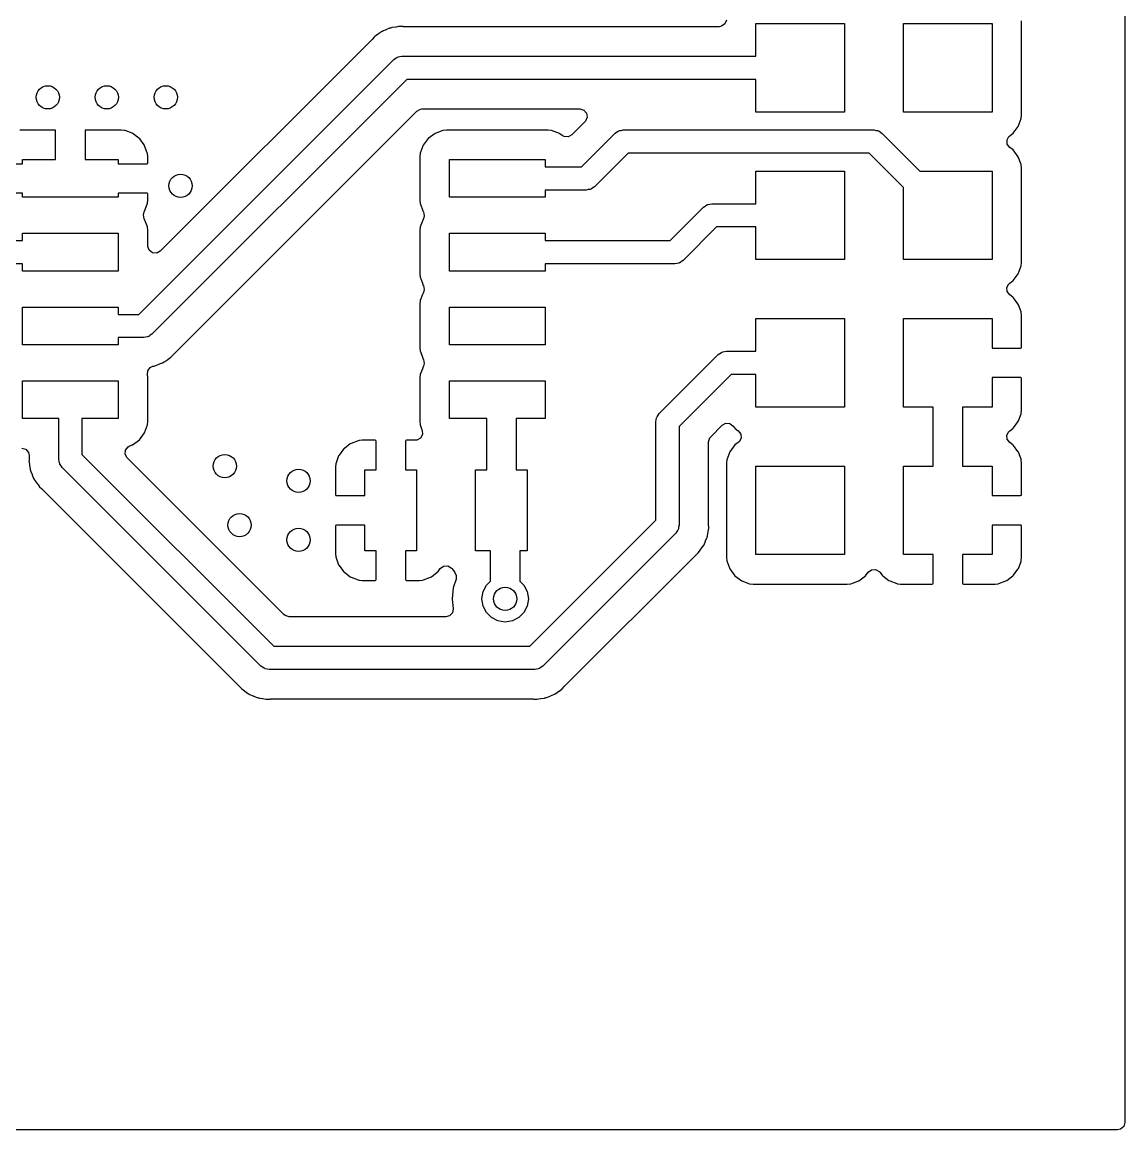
# Model space of a CAD drawing. Extents: x 4.83 to 5.97, y -3.97 to -2.83.
# Drawn here: x 5.223 to 5.97, y -3.97 to -3.219 of the extents above; entities that cross this region are included whole.
import ezdxf

# ---------------------------------------------------------------- set-up
doc = ezdxf.new("R2010")
doc.units = 0
doc.header["$MEASUREMENT"] = 0
doc.layers.add('BLACK', color=7, linetype='CONTINUOUS')

msp = doc.modelspace()

# ---------------------------------------------------------------- linework, layer by layer
at = {"layer": 'BLACK', "linetype": 'CONTINUOUS'}
for p, q in [((5.96998, -2.83498), (5.96998, -3.96502)), ((5.69895, -3.22026), (5.69666, -3.22185)), ((5.70003, -3.21768), (5.69895, -3.22026)), ((5.72, -3.24213), (5.72, -3.22)), ((5.72, -3.22), (5.78, -3.22)), ((5.78, -3.22), (5.78, -3.28)), ((5.82, -3.28), (5.82, -3.22)), ((5.82, -3.22), (5.88, -3.22)), ((5.88, -3.22), (5.88, -3.28)), ((5.90002, -3.2819), (5.90002, -3.2181)), ((5.46142, -3.22892), (5.46122, -3.22915)), ((5.46166, -3.22875), (5.46142, -3.22892)), ((5.46349, -3.2275), (5.46166, -3.22875)), ((5.46166, -3.22875), (5.46166, -3.22875)), ((5.4637, -3.22735), (5.46349, -3.2275)), ((5.46423, -3.22694), (5.4637, -3.22735)), ((5.46546, -3.226), (5.46423, -3.22694)), ((5.4657, -3.22581), (5.46546, -3.226)), ((5.46546, -3.226), (5.46546, -3.226)), ((5.46597, -3.22569), (5.4657, -3.22581)), ((5.46606, -3.22564), (5.46597, -3.22569)), ((5.46664, -3.22532), (5.46606, -3.22564)), ((5.46674, -3.22527), (5.46664, -3.22532)), ((5.46698, -3.2251), (5.46674, -3.22527)), ((5.46726, -3.22499), (5.46698, -3.2251)), ((5.46933, -3.22421), (5.46726, -3.22499)), ((5.46958, -3.22411), (5.46933, -3.22421)), ((5.4716, -3.22322), (5.46958, -3.22411)), ((5.47188, -3.2231), (5.4716, -3.22322)), ((5.4716, -3.22322), (5.4716, -3.22322)), ((5.47217, -3.22305), (5.47188, -3.2231)), ((5.47227, -3.22302), (5.47217, -3.22305)), ((5.47292, -3.22284), (5.47227, -3.22302)), ((5.47302, -3.22282), (5.47292, -3.22284)), ((5.4733, -3.22271), (5.47302, -3.22282)), ((5.47579, -3.22241), (5.4733, -3.22271)), ((5.47605, -3.22237), (5.47579, -3.22241)), ((5.47764, -3.22209), (5.47605, -3.22237)), ((5.47824, -3.22199), (5.47764, -3.22209)), ((5.47853, -3.22194), (5.47824, -3.22199)), ((5.47824, -3.22199), (5.47824, -3.22199)), ((5.47883, -3.22196), (5.47853, -3.22194)), ((5.4808, -3.22209), (5.47883, -3.22196)), ((5.47883, -3.22196), (5.47883, -3.22196)), ((5.48114, -3.22211), (5.4808, -3.22209)), ((5.69509, -3.22211), (5.48114, -3.22211)), ((5.69666, -3.22185), (5.69509, -3.22211)), ((5.45959, -3.23096), (5.31628, -3.37427)), ((5.45979, -3.23075), (5.45959, -3.23096)), ((5.46122, -3.22915), (5.45979, -3.23075)), ((5.46122, -3.22915), (5.46122, -3.22915)), ((5.47444, -3.24442), (5.47556, -3.24372)), ((5.47556, -3.24372), (5.47659, -3.2429)), ((5.47659, -3.2429), (5.47703, -3.2428)), ((5.47703, -3.2428), (5.47741, -3.24256)), ((5.47741, -3.24256), (5.47872, -3.24242)), ((5.47872, -3.24242), (5.48, -3.24213)), ((5.48, -3.24213), (5.72, -3.24213)), ((5.30174, -3.41713), (5.47444, -3.24442)), ((5.48326, -3.25787), (5.31056, -3.43058)), ((5.72, -3.25787), (5.48326, -3.25787)), ((5.72, -3.28), (5.72, -3.25787)), ((5.32541, -3.44404), (5.4901, -3.27935)), ((5.4901, -3.27935), (5.49255, -3.27801)), ((5.49255, -3.27801), (5.49361, -3.27789)), ((5.49361, -3.27789), (5.60068, -3.27789)), ((5.60068, -3.27789), (5.60336, -3.27868)), ((5.60336, -3.27868), (5.60519, -3.28079)), ((5.60519, -3.28079), (5.60559, -3.28356)), ((5.78, -3.28), (5.72, -3.28)), ((5.88, -3.28), (5.82, -3.28)), ((5.60419, -3.28636), (5.59518, -3.29537)), ((5.60443, -3.2861), (5.60419, -3.28636)), ((5.60559, -3.28356), (5.60443, -3.2861)), ((5.89774, -3.28971), (5.89975, -3.28434)), ((5.89975, -3.28434), (5.90002, -3.2819)), ((5.24478, -3.2922), (5.22108, -3.2922)), ((5.24508, -3.29227), (5.24478, -3.2922)), ((5.24514, -3.29232), (5.24508, -3.29227)), ((5.24531, -3.29292), (5.24514, -3.29232)), ((5.24531, -3.3122), (5.24531, -3.29292)), ((5.26538, -3.29244), (5.26531, -3.29274)), ((5.26531, -3.29274), (5.26531, -3.3122)), ((5.26543, -3.29238), (5.26538, -3.29244)), ((5.26603, -3.2922), (5.26543, -3.29238)), ((5.28955, -3.2922), (5.26603, -3.2922)), ((5.28982, -3.29222), (5.28955, -3.2922)), ((5.29182, -3.29244), (5.28982, -3.29222)), ((5.29243, -3.29258), (5.29182, -3.29244)), ((5.29717, -3.29436), (5.29243, -3.29258)), ((5.29778, -3.29469), (5.29717, -3.29436)), ((5.3018, -3.29771), (5.29778, -3.29469)), ((5.50249, -3.29446), (5.4979, -3.2979)), ((5.50786, -3.29245), (5.50249, -3.29446)), ((5.51031, -3.29219), (5.50786, -3.29245)), ((5.57906, -3.29219), (5.51031, -3.29219)), ((5.58151, -3.29245), (5.57906, -3.29219)), ((5.58688, -3.29446), (5.58151, -3.29245)), ((5.58716, -3.29468), (5.58688, -3.29446)), ((5.5887, -3.29583), (5.58716, -3.29468)), ((5.58716, -3.29468), (5.58716, -3.29468)), ((5.58994, -3.29651), (5.5887, -3.29583)), ((5.59273, -3.29671), (5.58994, -3.29651)), ((5.59518, -3.29537), (5.59273, -3.29671)), ((5.60174, -3.31713), (5.62444, -3.29442)), ((5.62444, -3.29442), (5.62556, -3.29372)), ((5.62556, -3.29372), (5.62659, -3.2929)), ((5.62659, -3.2929), (5.62703, -3.2928)), ((5.62703, -3.2928), (5.62741, -3.29256)), ((5.62741, -3.29256), (5.62872, -3.29242)), ((5.62872, -3.29242), (5.63, -3.29213)), ((5.63, -3.29213), (5.80001, -3.29213)), ((5.80001, -3.29213), (5.8013, -3.29242)), ((5.8013, -3.29242), (5.8026, -3.29257)), ((5.8026, -3.29257), (5.80299, -3.29281)), ((5.80299, -3.29281), (5.80343, -3.29291)), ((5.80343, -3.29291), (5.80445, -3.29373)), ((5.80445, -3.29373), (5.80557, -3.29443)), ((5.80557, -3.29443), (5.83114, -3.32)), ((5.89012, -3.29894), (5.89146, -3.29649)), ((5.89146, -3.29649), (5.89199, -3.29603)), ((5.89199, -3.29603), (5.89226, -3.29583)), ((5.89226, -3.29583), (5.8943, -3.2943)), ((5.8943, -3.2943), (5.89774, -3.28971)), ((5.30229, -3.2982), (5.3018, -3.29771)), ((5.30531, -3.30222), (5.30229, -3.2982)), ((5.30564, -3.30283), (5.30531, -3.30222)), ((5.30742, -3.30757), (5.30564, -3.30283)), ((5.49446, -3.30249), (5.49245, -3.30786)), ((5.4979, -3.2979), (5.49446, -3.30249)), ((5.89032, -3.30173), (5.89012, -3.29894)), ((5.89199, -3.30397), (5.89032, -3.30173)), ((5.8943, -3.3057), (5.89199, -3.30397)), ((5.30756, -3.30818), (5.30742, -3.30757)), ((5.30778, -3.31018), (5.30756, -3.30818)), ((5.3078, -3.31045), (5.30778, -3.31018)), ((5.3078, -3.31447), (5.3078, -3.31045)), ((5.49245, -3.30786), (5.49219, -3.31031)), ((5.49219, -3.31031), (5.49219, -3.33969)), ((5.63326, -3.30787), (5.61056, -3.33058)), ((5.79674, -3.30787), (5.63326, -3.30787)), ((5.82, -3.33114), (5.79674, -3.30787)), ((5.89774, -3.31029), (5.8943, -3.3057)), ((5.89975, -3.31566), (5.89774, -3.31029)), ((5.20337, -3.315), (5.22283, -3.315)), ((5.22283, -3.315), (5.22283, -3.3122)), ((5.22283, -3.3122), (5.24531, -3.3122)), ((5.26531, -3.3122), (5.2878, -3.3122)), ((5.2878, -3.3122), (5.2878, -3.315)), ((5.2878, -3.315), (5.30708, -3.315)), ((5.30708, -3.315), (5.30768, -3.31482)), ((5.30768, -3.31482), (5.30773, -3.31477)), ((5.30773, -3.31477), (5.3078, -3.31447)), ((5.5122, -3.3378), (5.5122, -3.3122)), ((5.5122, -3.3122), (5.57717, -3.3122)), ((5.57717, -3.3122), (5.57717, -3.31713)), ((5.57717, -3.31713), (5.60174, -3.31713)), ((5.90002, -3.3181), (5.89975, -3.31566)), ((5.90002, -3.3819), (5.90002, -3.3181)), ((5.72, -3.34213), (5.72, -3.32)), ((5.72, -3.32), (5.78, -3.32)), ((5.78, -3.32), (5.78, -3.38)), ((5.83114, -3.32), (5.88, -3.32)), ((5.88, -3.32), (5.88, -3.38)), ((5.605, -3.33287), (5.57717, -3.33287)), ((5.57717, -3.33287), (5.57717, -3.3378)), ((5.60628, -3.33258), (5.605, -3.33287)), ((5.60759, -3.33244), (5.60628, -3.33258)), ((5.60797, -3.3322), (5.60759, -3.33244)), ((5.60841, -3.3321), (5.60797, -3.3322)), ((5.60944, -3.33128), (5.60841, -3.3321)), ((5.61056, -3.33058), (5.60944, -3.33128)), ((5.82, -3.38), (5.82, -3.33114)), ((5.22283, -3.335), (5.20355, -3.335)), ((5.22283, -3.3378), (5.22283, -3.335)), ((5.2878, -3.3378), (5.22283, -3.3378)), ((5.30726, -3.335), (5.2878, -3.335)), ((5.2878, -3.335), (5.2878, -3.3378)), ((5.30756, -3.33507), (5.30726, -3.335)), ((5.30762, -3.33511), (5.30756, -3.33507)), ((5.30756, -3.34182), (5.30778, -3.33982)), ((5.3078, -3.33571), (5.30762, -3.33511)), ((5.30778, -3.33982), (5.3078, -3.33955)), ((5.3078, -3.33955), (5.3078, -3.33571)), ((5.49219, -3.33969), (5.49245, -3.34214)), ((5.57717, -3.3378), (5.5122, -3.3378)), ((5.30481, -3.34963), (5.30541, -3.3476)), ((5.30541, -3.3476), (5.30564, -3.34717)), ((5.30564, -3.34717), (5.30742, -3.34243)), ((5.30742, -3.34243), (5.30756, -3.34182)), ((5.49245, -3.34214), (5.49256, -3.34243)), ((5.49256, -3.34243), (5.49427, -3.34699)), ((5.49427, -3.34699), (5.49446, -3.34751)), ((5.49446, -3.34751), (5.4946, -3.34768)), ((5.4946, -3.34768), (5.49518, -3.35035)), ((5.66174, -3.36713), (5.68444, -3.34442)), ((5.68444, -3.34442), (5.68556, -3.34372)), ((5.68556, -3.34372), (5.68659, -3.3429)), ((5.68659, -3.3429), (5.68703, -3.3428)), ((5.68703, -3.3428), (5.68741, -3.34256)), ((5.68741, -3.34256), (5.68872, -3.34242)), ((5.68872, -3.34242), (5.69, -3.34213)), ((5.69, -3.34213), (5.72, -3.34213)), ((5.30539, -3.3523), (5.30481, -3.34963)), ((5.30554, -3.35249), (5.30539, -3.3523)), ((5.30566, -3.35282), (5.30554, -3.35249)), ((5.30666, -3.35549), (5.30566, -3.35282)), ((5.30566, -3.35282), (5.30566, -3.35282)), ((5.30755, -3.35786), (5.30666, -3.35549)), ((5.49334, -3.35549), (5.49245, -3.35786)), ((5.49434, -3.35282), (5.49334, -3.35549)), ((5.49446, -3.35249), (5.49434, -3.35282)), ((5.49434, -3.35282), (5.49434, -3.35282)), ((5.4946, -3.35231), (5.49446, -3.35249)), ((5.49518, -3.35035), (5.4946, -3.35231)), ((5.22283, -3.36713), (5.22283, -3.3622)), ((5.22283, -3.3622), (5.2878, -3.3622)), ((5.2878, -3.3622), (5.2878, -3.3878)), ((5.30781, -3.36031), (5.30755, -3.35786)), ((5.30781, -3.37076), (5.30781, -3.36031)), ((5.49245, -3.35786), (5.49219, -3.36031)), ((5.49219, -3.36031), (5.49219, -3.38969)), ((5.5122, -3.3878), (5.5122, -3.3622)), ((5.5122, -3.3622), (5.57717, -3.3622)), ((5.57717, -3.3622), (5.57717, -3.36713)), ((5.69326, -3.35787), (5.67056, -3.38058)), ((5.72, -3.35787), (5.69326, -3.35787)), ((5.72, -3.38), (5.72, -3.35787)), ((5.205, -3.36713), (5.22283, -3.36713)), ((5.30783, -3.37112), (5.30781, -3.37076)), ((5.3088, -3.37373), (5.30783, -3.37112)), ((5.57717, -3.36713), (5.66174, -3.36713)), ((5.31104, -3.37541), (5.3088, -3.37373)), ((5.31383, -3.37561), (5.31104, -3.37541)), ((5.31628, -3.37427), (5.31383, -3.37561)), ((5.22283, -3.38287), (5.20826, -3.38287)), ((5.22283, -3.3878), (5.22283, -3.38287)), ((5.665, -3.38287), (5.57717, -3.38287)), ((5.57717, -3.38287), (5.57717, -3.3878)), ((5.66628, -3.38258), (5.665, -3.38287)), ((5.66759, -3.38244), (5.66628, -3.38258)), ((5.66797, -3.3822), (5.66759, -3.38244)), ((5.66841, -3.3821), (5.66797, -3.3822)), ((5.66944, -3.38128), (5.66841, -3.3821)), ((5.67056, -3.38058), (5.66944, -3.38128)), ((5.78, -3.38), (5.72, -3.38)), ((5.88, -3.38), (5.82, -3.38)), ((5.89774, -3.38971), (5.89975, -3.38434)), ((5.89975, -3.38434), (5.90002, -3.3819)), ((5.2878, -3.3878), (5.22283, -3.3878)), ((5.49219, -3.38969), (5.49245, -3.39214)), ((5.49245, -3.39214), (5.49256, -3.39243)), ((5.49256, -3.39243), (5.49393, -3.39608)), ((5.57717, -3.3878), (5.5122, -3.3878)), ((5.8943, -3.3943), (5.89774, -3.38971)), ((5.49393, -3.39608), (5.49446, -3.39751)), ((5.49446, -3.39751), (5.4946, -3.39768)), ((5.4946, -3.39768), (5.49518, -3.40035)), ((5.49518, -3.40035), (5.4946, -3.40231)), ((5.89011, -3.39896), (5.89145, -3.3965)), ((5.8903, -3.40174), (5.89011, -3.39896)), ((5.89145, -3.3965), (5.89198, -3.39604)), ((5.89198, -3.39604), (5.8943, -3.3943)), ((5.49245, -3.40786), (5.49219, -3.41031)), ((5.49405, -3.40359), (5.49245, -3.40786)), ((5.49434, -3.40282), (5.49405, -3.40359)), ((5.49446, -3.40249), (5.49434, -3.40282)), ((5.49434, -3.40282), (5.49434, -3.40282)), ((5.4946, -3.40231), (5.49446, -3.40249)), ((5.89198, -3.40398), (5.8903, -3.40174)), ((5.894, -3.4055), (5.89198, -3.40398)), ((5.8945, -3.406), (5.894, -3.4055)), ((5.89751, -3.41001), (5.8945, -3.406)), ((5.22283, -3.4378), (5.22283, -3.4122)), ((5.22283, -3.4122), (5.2878, -3.4122)), ((5.2878, -3.4122), (5.2878, -3.41713)), ((5.49219, -3.41031), (5.49219, -3.43969)), ((5.5122, -3.4378), (5.5122, -3.4122)), ((5.5122, -3.4122), (5.57717, -3.4122)), ((5.57717, -3.4122), (5.57717, -3.4378)), ((5.89785, -3.41063), (5.89751, -3.41001)), ((5.89963, -3.41537), (5.89785, -3.41063)), ((5.89977, -3.41597), (5.89963, -3.41537)), ((5.89999, -3.41797), (5.89977, -3.41597)), ((5.2878, -3.41713), (5.30174, -3.41713)), ((5.72, -3.44213), (5.72, -3.42)), ((5.72, -3.42), (5.78, -3.42)), ((5.78, -3.42), (5.78, -3.48)), ((5.82, -3.48), (5.82, -3.42)), ((5.82, -3.42), (5.88, -3.42)), ((5.88, -3.42), (5.88, -3.44)), ((5.9, -3.41824), (5.89999, -3.41797)), ((5.9, -3.43947), (5.9, -3.41824)), ((5.30944, -3.43128), (5.30841, -3.4321)), ((5.31056, -3.43058), (5.30944, -3.43128)), ((5.2878, -3.4378), (5.22283, -3.4378)), ((5.305, -3.43287), (5.2878, -3.43287)), ((5.2878, -3.43287), (5.2878, -3.4378)), ((5.30628, -3.43258), (5.305, -3.43287)), ((5.30759, -3.43244), (5.30628, -3.43258)), ((5.30797, -3.4322), (5.30759, -3.43244)), ((5.30841, -3.4321), (5.30797, -3.4322)), ((5.57717, -3.4378), (5.5122, -3.4378)), ((5.32151, -3.4475), (5.32334, -3.44625)), ((5.32334, -3.44625), (5.32358, -3.44608)), ((5.32334, -3.44625), (5.32334, -3.44625)), ((5.32358, -3.44608), (5.32386, -3.44577)), ((5.32386, -3.44577), (5.32521, -3.44425)), ((5.32521, -3.44425), (5.32541, -3.44404)), ((5.49219, -3.43969), (5.49245, -3.44214)), ((5.49245, -3.44214), (5.49256, -3.44243)), ((5.49256, -3.44243), (5.49393, -3.44608)), ((5.49393, -3.44608), (5.49446, -3.44751)), ((5.65443, -3.48443), (5.69444, -3.44442)), ((5.69444, -3.44442), (5.69556, -3.44372)), ((5.69556, -3.44372), (5.69659, -3.4429)), ((5.69659, -3.4429), (5.69703, -3.4428)), ((5.69703, -3.4428), (5.69741, -3.44256)), ((5.69741, -3.44256), (5.69872, -3.44242)), ((5.69872, -3.44242), (5.7, -3.44213)), ((5.7, -3.44213), (5.72, -3.44213)), ((5.88, -3.44), (5.89929, -3.44)), ((5.89929, -3.44), (5.89989, -3.43982)), ((5.89989, -3.43982), (5.89993, -3.43977)), ((5.89993, -3.43977), (5.9, -3.43947)), ((5.30776, -3.45553), (5.3094, -3.45326)), ((5.3094, -3.45326), (5.31126, -3.45236)), ((5.31126, -3.45236), (5.31141, -3.45232)), ((5.31141, -3.45232), (5.3117, -3.45229)), ((5.3117, -3.45229), (5.31198, -3.45218)), ((5.31198, -3.45218), (5.31209, -3.45216)), ((5.31209, -3.45216), (5.31273, -3.45198)), ((5.31273, -3.45198), (5.31283, -3.45195)), ((5.31283, -3.45195), (5.31312, -3.4519)), ((5.31312, -3.4519), (5.31543, -3.45089)), ((5.31543, -3.45089), (5.31567, -3.45079)), ((5.31567, -3.45079), (5.31774, -3.45001)), ((5.31774, -3.45001), (5.31802, -3.4499)), ((5.31774, -3.45001), (5.31774, -3.45001)), ((5.31802, -3.4499), (5.31826, -3.44973)), ((5.31826, -3.44973), (5.31836, -3.44968)), ((5.31836, -3.44968), (5.31894, -3.44936)), ((5.31894, -3.44936), (5.31903, -3.44931)), ((5.31903, -3.44931), (5.3193, -3.44919)), ((5.3193, -3.44919), (5.3213, -3.44765)), ((5.3213, -3.44765), (5.32151, -3.4475)), ((5.49391, -3.45398), (5.49245, -3.45786)), ((5.49434, -3.45282), (5.49391, -3.45398)), ((5.49446, -3.45249), (5.49434, -3.45282)), ((5.49434, -3.45282), (5.49434, -3.45282)), ((5.49446, -3.44751), (5.4946, -3.44768)), ((5.4946, -3.45231), (5.49446, -3.45249)), ((5.4946, -3.44768), (5.49518, -3.45035)), ((5.49518, -3.45035), (5.4946, -3.45231)), ((5.30755, -3.45786), (5.30764, -3.45785)), ((5.30778, -3.46), (5.30755, -3.45786)), ((5.30764, -3.45785), (5.30776, -3.45553)), ((5.30781, -3.46031), (5.30778, -3.46)), ((5.30781, -3.48969), (5.30781, -3.46031)), ((5.49245, -3.45786), (5.49219, -3.46031)), ((5.49219, -3.46031), (5.49219, -3.48969)), ((5.70326, -3.45787), (5.66787, -3.49326)), ((5.72, -3.45787), (5.70326, -3.45787)), ((5.72, -3.48), (5.72, -3.45787)), ((5.88, -3.46), (5.88, -3.48)), ((5.89947, -3.46), (5.88, -3.46)), ((5.89977, -3.46007), (5.89947, -3.46)), ((5.89982, -3.46011), (5.89977, -3.46007)), ((5.9, -3.46071), (5.89982, -3.46011)), ((5.9, -3.48176), (5.9, -3.46071)), ((5.22283, -3.4878), (5.22283, -3.4622)), ((5.22283, -3.4622), (5.2878, -3.4622)), ((5.2878, -3.4622), (5.2878, -3.4878)), ((5.5122, -3.4878), (5.5122, -3.4622)), ((5.5122, -3.4622), (5.57717, -3.4622)), ((5.57717, -3.4622), (5.57717, -3.4878)), ((5.78, -3.48), (5.72, -3.48)), ((5.84, -3.48), (5.82, -3.48)), ((5.84, -3.52), (5.84, -3.48)), ((5.88, -3.48), (5.86, -3.48)), ((5.86, -3.48), (5.86, -3.52)), ((5.89963, -3.48463), (5.89977, -3.48403)), ((5.89977, -3.48403), (5.89999, -3.48203)), ((5.89999, -3.48203), (5.9, -3.48176)), ((5.24744, -3.4878), (5.22283, -3.4878)), ((5.24744, -3.51531), (5.24744, -3.4878)), ((5.2878, -3.4878), (5.26319, -3.4878)), ((5.26319, -3.4878), (5.26319, -3.51205)), ((5.30755, -3.49214), (5.30781, -3.48969)), ((5.49219, -3.48969), (5.49245, -3.49214)), ((5.5375, -3.4878), (5.5122, -3.4878)), ((5.5375, -3.5225), (5.5375, -3.4878)), ((5.57717, -3.4878), (5.5575, -3.4878)), ((5.5575, -3.4878), (5.5575, -3.5225)), ((5.65213, -3.48999), (5.65242, -3.4887)), ((5.65213, -3.55674), (5.65213, -3.48999)), ((5.65242, -3.4887), (5.65257, -3.4874)), ((5.65257, -3.4874), (5.65281, -3.48701)), ((5.65281, -3.48701), (5.65291, -3.48657)), ((5.65291, -3.48657), (5.65373, -3.48555)), ((5.65373, -3.48555), (5.65443, -3.48443)), ((5.69713, -3.49232), (5.69959, -3.49098)), ((5.69959, -3.49098), (5.70237, -3.49118)), ((5.70237, -3.49118), (5.70461, -3.49285)), ((5.8945, -3.494), (5.89751, -3.48999)), ((5.89751, -3.48999), (5.89785, -3.48937)), ((5.89785, -3.48937), (5.89963, -3.48463)), ((5.3021, -3.5021), (5.30554, -3.49751)), ((5.30554, -3.49751), (5.30755, -3.49214)), ((5.49245, -3.49214), (5.49316, -3.49402)), ((5.49403, -3.49859), (5.49269, -3.50104)), ((5.49316, -3.49402), (5.49382, -3.4958)), ((5.49382, -3.4958), (5.49403, -3.49859)), ((5.66787, -3.49326), (5.66787, -3.56001)), ((5.68935, -3.5001), (5.69713, -3.49232)), ((5.70461, -3.49285), (5.7057, -3.4943)), ((5.7057, -3.4943), (5.70598, -3.49451)), ((5.70598, -3.49451), (5.70801, -3.49603)), ((5.70801, -3.49603), (5.70968, -3.49827)), ((5.70968, -3.49827), (5.70988, -3.50106)), ((5.89009, -3.49894), (5.89143, -3.49649)), ((5.89029, -3.50173), (5.89009, -3.49894)), ((5.89143, -3.49649), (5.89196, -3.49603)), ((5.89196, -3.49603), (5.894, -3.4945)), ((5.894, -3.4945), (5.8945, -3.494)), ((5.29438, -3.50692), (5.29561, -3.50625)), ((5.29561, -3.50625), (5.29718, -3.50566)), ((5.29718, -3.50566), (5.29751, -3.50554)), ((5.29718, -3.50566), (5.29718, -3.50566)), ((5.29751, -3.50554), (5.3021, -3.5021)), ((5.44501, -3.50499), (5.441, -3.508)), ((5.44563, -3.50465), (5.44501, -3.50499)), ((5.45037, -3.50287), (5.44563, -3.50465)), ((5.45097, -3.50273), (5.45037, -3.50287)), ((5.45297, -3.50251), (5.45097, -3.50273)), ((5.45324, -3.5025), (5.45297, -3.50251)), ((5.46197, -3.5025), (5.45324, -3.5025)), ((5.46227, -3.50257), (5.46197, -3.5025)), ((5.46232, -3.50261), (5.46227, -3.50257)), ((5.4625, -3.50321), (5.46232, -3.50261)), ((5.4625, -3.5225), (5.4625, -3.50321)), ((5.48257, -3.50273), (5.4825, -3.50303)), ((5.4825, -3.50303), (5.4825, -3.5225)), ((5.48261, -3.50268), (5.48257, -3.50273)), ((5.48321, -3.5025), (5.48261, -3.50268)), ((5.48918, -3.5025), (5.48321, -3.5025)), ((5.49024, -3.50238), (5.48918, -3.5025)), ((5.49269, -3.50104), (5.49024, -3.50238)), ((5.68789, -3.50361), (5.68868, -3.50093)), ((5.68789, -3.55903), (5.68789, -3.50361)), ((5.68868, -3.50093), (5.68935, -3.5001)), ((5.7057, -3.5057), (5.70226, -3.51029)), ((5.70801, -3.50397), (5.7057, -3.5057)), ((5.70854, -3.50351), (5.70801, -3.50397)), ((5.70988, -3.50106), (5.70854, -3.50351)), ((5.89196, -3.50397), (5.89029, -3.50173)), ((5.894, -3.5055), (5.89196, -3.50397)), ((5.8945, -3.506), (5.894, -3.5055)), ((5.89751, -3.51001), (5.8945, -3.506)), ((5.22246, -3.50781), (5.22514, -3.5086)), ((5.22514, -3.5086), (5.22697, -3.51071)), ((5.22697, -3.51071), (5.22742, -3.51278)), ((5.22742, -3.51418), (5.22741, -3.51451)), ((5.22742, -3.51278), (5.22742, -3.51418)), ((5.26319, -3.51205), (5.39326, -3.64213)), ((5.29251, -3.51195), (5.29271, -3.50916)), ((5.29385, -3.5144), (5.29251, -3.51195)), ((5.29271, -3.50916), (5.29438, -3.50692)), ((5.43715, -3.51313), (5.43537, -3.51787)), ((5.43749, -3.51251), (5.43715, -3.51313)), ((5.4405, -3.5085), (5.43749, -3.51251)), ((5.441, -3.508), (5.4405, -3.5085)), ((5.70226, -3.51029), (5.70025, -3.51566)), ((5.89785, -3.51063), (5.89751, -3.51001)), ((5.89963, -3.51537), (5.89785, -3.51063)), ((5.22731, -3.51597), (5.22725, -3.51679)), ((5.22725, -3.51679), (5.22731, -3.51708)), ((5.22741, -3.51451), (5.22731, -3.51597)), ((5.22731, -3.51708), (5.22731, -3.51708)), ((5.22731, -3.51708), (5.22769, -3.51926)), ((5.22769, -3.51926), (5.22773, -3.51952)), ((5.22773, -3.51952), (5.22803, -3.52202)), ((5.24773, -3.5166), (5.24744, -3.51531)), ((5.24788, -3.5179), (5.24773, -3.5166)), ((5.24812, -3.51829), (5.24788, -3.5179)), ((5.24822, -3.51873), (5.24812, -3.51829)), ((5.24904, -3.51976), (5.24822, -3.51873)), ((5.24974, -3.52087), (5.24904, -3.51976)), ((5.38443, -3.65557), (5.24974, -3.52087)), ((5.4001, -3.62065), (5.29385, -3.5144)), ((5.43501, -3.52047), (5.435, -3.52074)), ((5.435, -3.52074), (5.435, -3.53929)), ((5.43523, -3.51847), (5.43501, -3.52047)), ((5.43537, -3.51787), (5.43523, -3.51847)), ((5.70025, -3.51566), (5.69998, -3.5181)), ((5.69998, -3.5181), (5.69998, -3.5819)), ((5.72, -3.58), (5.72, -3.52)), ((5.72, -3.52), (5.78, -3.52)), ((5.78, -3.52), (5.78, -3.58)), ((5.82, -3.58), (5.82, -3.52)), ((5.82, -3.52), (5.84, -3.52)), ((5.86, -3.52), (5.88, -3.52)), ((5.88, -3.52), (5.88, -3.54)), ((5.89977, -3.51597), (5.89963, -3.51537)), ((5.89999, -3.51797), (5.89977, -3.51597)), ((5.9, -3.51824), (5.89999, -3.51797)), ((5.9, -3.53947), (5.9, -3.51824)), ((5.22803, -3.52202), (5.22813, -3.5223)), ((5.22813, -3.5223), (5.22816, -3.5224)), ((5.22816, -3.5224), (5.22833, -3.52304)), ((5.22833, -3.52304), (5.22836, -3.52314)), ((5.22836, -3.52314), (5.22842, -3.52344)), ((5.22842, -3.52344), (5.22854, -3.52371)), ((5.22854, -3.52371), (5.22943, -3.52574)), ((5.22943, -3.52574), (5.22952, -3.52598)), ((5.22952, -3.52598), (5.23041, -3.52833)), ((5.23041, -3.52833), (5.23058, -3.52858)), ((5.23058, -3.52858), (5.23063, -3.52867)), ((5.23063, -3.52867), (5.23096, -3.52926)), ((5.23096, -3.52926), (5.23101, -3.52934)), ((5.23101, -3.52934), (5.23113, -3.52962)), ((5.455, -3.54), (5.455, -3.5225)), ((5.455, -3.5225), (5.4625, -3.5225)), ((5.4825, -3.5225), (5.49, -3.5225)), ((5.49, -3.5225), (5.49, -3.5775)), ((5.53, -3.5775), (5.53, -3.5225)), ((5.53, -3.5225), (5.5375, -3.5225)), ((5.5575, -3.5225), (5.565, -3.5225)), ((5.565, -3.5225), (5.565, -3.5775)), ((5.23113, -3.52962), (5.23131, -3.52986)), ((5.23131, -3.52986), (5.23266, -3.53161)), ((5.23266, -3.53161), (5.23281, -3.53182)), ((5.23281, -3.53182), (5.23407, -3.53365)), ((5.23407, -3.53365), (5.23407, -3.53365)), ((5.23407, -3.53365), (5.23424, -3.5339)), ((5.23424, -3.5339), (5.23446, -3.5341)), ((5.23446, -3.5341), (5.23446, -3.5341)), ((5.23446, -3.5341), (5.23607, -3.53553)), ((5.23607, -3.53553), (5.23628, -3.53573)), ((5.23628, -3.53573), (5.36947, -3.66892)), ((5.435, -3.53929), (5.43518, -3.53989)), ((5.43518, -3.53989), (5.43523, -3.53993)), ((5.43523, -3.53993), (5.43553, -3.54)), ((5.43553, -3.54), (5.455, -3.54)), ((5.88, -3.54), (5.89929, -3.54)), ((5.89929, -3.54), (5.89989, -3.53982)), ((5.89989, -3.53982), (5.89993, -3.53977)), ((5.89993, -3.53977), (5.9, -3.53947)), ((5.56674, -3.64213), (5.65213, -3.55674)), ((5.6879, -3.55932), (5.68789, -3.55903)), ((5.68804, -3.56176), (5.6879, -3.55932)), ((5.43507, -3.56023), (5.435, -3.56053)), ((5.435, -3.56053), (5.435, -3.57926)), ((5.43511, -3.56018), (5.43507, -3.56023)), ((5.43571, -3.56), (5.43511, -3.56018)), ((5.455, -3.56), (5.43571, -3.56)), ((5.455, -3.5775), (5.455, -3.56)), ((5.66557, -3.56557), (5.57556, -3.65558)), ((5.66627, -3.56445), (5.66557, -3.56557)), ((5.66709, -3.56343), (5.66627, -3.56445)), ((5.66719, -3.56299), (5.66709, -3.56343)), ((5.66743, -3.5626), (5.66719, -3.56299)), ((5.66758, -3.5613), (5.66743, -3.5626)), ((5.66787, -3.56001), (5.66758, -3.5613)), ((5.68722, -3.56699), (5.68754, -3.56449)), ((5.68754, -3.56449), (5.68758, -3.56424)), ((5.68758, -3.56424), (5.68799, -3.56206)), ((5.68799, -3.56206), (5.68804, -3.56176)), ((5.89947, -3.56), (5.88, -3.56)), ((5.88, -3.56), (5.88, -3.58)), ((5.89977, -3.56007), (5.89947, -3.56)), ((5.89982, -3.56011), (5.89977, -3.56007)), ((5.9, -3.56071), (5.89982, -3.56011)), ((5.9, -3.58176), (5.9, -3.56071)), ((5.68403, -3.57456), (5.68416, -3.57428)), ((5.68416, -3.57428), (5.68421, -3.57419)), ((5.68421, -3.57419), (5.68454, -3.57362)), ((5.68454, -3.57362), (5.68459, -3.57352)), ((5.68459, -3.57352), (5.68476, -3.57328)), ((5.68476, -3.57328), (5.68568, -3.57093)), ((5.68568, -3.57093), (5.68578, -3.57069)), ((5.68578, -3.57069), (5.68669, -3.56868)), ((5.68669, -3.56868), (5.68681, -3.5684)), ((5.68681, -3.5684), (5.68687, -3.56811)), ((5.68687, -3.56811), (5.6869, -3.56801)), ((5.6869, -3.56801), (5.68708, -3.56737)), ((5.68708, -3.56737), (5.68711, -3.56727)), ((5.68711, -3.56727), (5.68722, -3.56699)), ((5.435, -3.57926), (5.43501, -3.57953)), ((5.43501, -3.57953), (5.43523, -3.58153)), ((5.43523, -3.58153), (5.43537, -3.58213)), ((5.4625, -3.5775), (5.455, -3.5775)), ((5.4625, -3.59697), (5.4625, -3.5775)), ((5.49, -3.5775), (5.4825, -3.5775)), ((5.4825, -3.5775), (5.4825, -3.59679)), ((5.54, -3.5775), (5.53, -3.5775)), ((5.54, -3.598), (5.54, -3.5775)), ((5.565, -3.5775), (5.56, -3.5775)), ((5.56, -3.5775), (5.56, -3.598)), ((5.59041, -3.66904), (5.67892, -3.58053)), ((5.67892, -3.58053), (5.67917, -3.5803)), ((5.67917, -3.5803), (5.68066, -3.579)), ((5.68066, -3.579), (5.68088, -3.5788)), ((5.68066, -3.579), (5.68066, -3.579)), ((5.68088, -3.5788), (5.68233, -3.57674)), ((5.68233, -3.57674), (5.68248, -3.57654)), ((5.68248, -3.57654), (5.68403, -3.57456)), ((5.69998, -3.5819), (5.70025, -3.58434)), ((5.78, -3.58), (5.72, -3.58)), ((5.84, -3.58), (5.82, -3.58)), ((5.84, -3.59947), (5.84, -3.58)), ((5.88, -3.58), (5.86, -3.58)), ((5.86, -3.58), (5.86, -3.59929)), ((5.89999, -3.58203), (5.9, -3.58176)), ((5.43537, -3.58213), (5.43715, -3.58687)), ((5.43715, -3.58687), (5.43749, -3.58749)), ((5.43749, -3.58749), (5.4405, -3.5915)), ((5.50602, -3.58948), (5.50826, -3.5878)), ((5.50826, -3.5878), (5.51104, -3.58761)), ((5.51104, -3.58761), (5.5135, -3.58895)), ((5.5135, -3.58895), (5.51396, -3.58948)), ((5.70025, -3.58434), (5.70226, -3.58971)), ((5.89751, -3.58999), (5.89785, -3.58937)), ((5.89785, -3.58937), (5.89963, -3.58463)), ((5.89963, -3.58463), (5.89977, -3.58403)), ((5.89977, -3.58403), (5.89999, -3.58203)), ((5.4405, -3.5915), (5.441, -3.592)), ((5.441, -3.592), (5.44501, -3.59501)), ((5.44501, -3.59501), (5.44563, -3.59535)), ((5.44563, -3.59535), (5.45037, -3.59713)), ((5.4825, -3.59679), (5.48268, -3.59739)), ((5.49463, -3.59713), (5.49937, -3.59535)), ((5.49937, -3.59535), (5.49999, -3.59501)), ((5.49999, -3.59501), (5.504, -3.592)), ((5.504, -3.592), (5.5045, -3.5915)), ((5.5045, -3.5915), (5.50602, -3.58948)), ((5.51396, -3.58948), (5.51556, -3.59162)), ((5.51674, -3.59661), (5.51482, -3.60252)), ((5.51556, -3.59162), (5.51556, -3.59162)), ((5.51556, -3.59162), (5.5157, -3.5918)), ((5.5157, -3.5918), (5.51567, -3.59182)), ((5.51567, -3.59182), (5.51687, -3.59402)), ((5.51687, -3.59402), (5.51674, -3.59661)), ((5.70226, -3.58971), (5.7057, -3.5943)), ((5.7057, -3.5943), (5.71029, -3.59774)), ((5.78971, -3.59774), (5.7943, -3.5943)), ((5.7943, -3.5943), (5.79604, -3.59198)), ((5.79604, -3.59198), (5.79828, -3.5903)), ((5.79828, -3.5903), (5.80107, -3.59011)), ((5.80107, -3.59011), (5.80352, -3.59145)), ((5.80352, -3.59145), (5.80398, -3.59198)), ((5.80398, -3.59198), (5.8055, -3.594)), ((5.8055, -3.594), (5.806, -3.5945)), ((5.806, -3.5945), (5.81001, -3.59751)), ((5.88999, -3.59751), (5.894, -3.5945)), ((5.894, -3.5945), (5.8945, -3.594)), ((5.8945, -3.594), (5.89751, -3.58999)), ((5.45037, -3.59713), (5.45097, -3.59727)), ((5.45097, -3.59727), (5.45297, -3.59749)), ((5.45297, -3.59749), (5.45324, -3.5975)), ((5.45324, -3.5975), (5.46179, -3.5975)), ((5.46179, -3.5975), (5.46239, -3.59732)), ((5.46239, -3.59732), (5.46243, -3.59727)), ((5.46243, -3.59727), (5.4625, -3.59697)), ((5.48268, -3.59739), (5.48273, -3.59743)), ((5.48273, -3.59743), (5.48303, -3.5975)), ((5.48303, -3.5975), (5.49176, -3.5975)), ((5.49176, -3.5975), (5.49203, -3.59749)), ((5.49203, -3.59749), (5.49403, -3.59727)), ((5.49403, -3.59727), (5.49463, -3.59713)), ((5.51482, -3.60252), (5.51404, -3.61)), ((5.53502, -3.60513), (5.53726, -3.60074)), ((5.53726, -3.60074), (5.54, -3.598)), ((5.56, -3.598), (5.56274, -3.60074)), ((5.56274, -3.60074), (5.56498, -3.60513)), ((5.71029, -3.59774), (5.71566, -3.59975)), ((5.71566, -3.59975), (5.7181, -3.60002)), ((5.7181, -3.60002), (5.7819, -3.60002)), ((5.7819, -3.60002), (5.78434, -3.59975)), ((5.78434, -3.59975), (5.78971, -3.59774)), ((5.81001, -3.59751), (5.81063, -3.59785)), ((5.81063, -3.59785), (5.81537, -3.59963)), ((5.81537, -3.59963), (5.81597, -3.59977)), ((5.81597, -3.59977), (5.81797, -3.59999)), ((5.81797, -3.59999), (5.81824, -3.6)), ((5.81824, -3.6), (5.83929, -3.6)), ((5.83929, -3.6), (5.83989, -3.59982)), ((5.83989, -3.59982), (5.83993, -3.59977)), ((5.83993, -3.59977), (5.84, -3.59947)), ((5.86, -3.59929), (5.86018, -3.59989)), ((5.86018, -3.59989), (5.86023, -3.59993)), ((5.86023, -3.59993), (5.86053, -3.6)), ((5.86053, -3.6), (5.88176, -3.6)), ((5.88176, -3.6), (5.88203, -3.59999)), ((5.88203, -3.59999), (5.88403, -3.59977)), ((5.88403, -3.59977), (5.88463, -3.59963)), ((5.88463, -3.59963), (5.88937, -3.59785)), ((5.88937, -3.59785), (5.88999, -3.59751)), ((5.51404, -3.61), (5.51406, -3.61026)), ((5.51406, -3.61026), (5.51473, -3.61663)), ((5.53425, -3.61), (5.53502, -3.60513)), ((5.53502, -3.61487), (5.53425, -3.61)), ((5.56498, -3.60513), (5.56575, -3.61)), ((5.56575, -3.61), (5.56498, -3.61487)), ((5.51423, -3.61938), (5.51232, -3.62142)), ((5.51473, -3.61663), (5.51423, -3.61938)), ((5.53726, -3.61926), (5.53502, -3.61487)), ((5.54074, -3.62274), (5.53726, -3.61926)), ((5.56274, -3.61926), (5.55926, -3.62274)), ((5.56498, -3.61487), (5.56274, -3.61926)), ((5.40093, -3.62132), (5.4001, -3.62065)), ((5.40361, -3.62211), (5.40093, -3.62132)), ((5.5098, -3.62211), (5.40361, -3.62211)), ((5.51232, -3.62142), (5.5098, -3.62211)), ((5.54513, -3.62498), (5.54074, -3.62274)), ((5.55, -3.62575), (5.54513, -3.62498)), ((5.55487, -3.62498), (5.55, -3.62575)), ((5.55926, -3.62274), (5.55487, -3.62498)), ((5.39326, -3.64213), (5.56674, -3.64213)), ((5.38555, -3.65627), (5.38443, -3.65557)), ((5.38657, -3.65709), (5.38555, -3.65627)), ((5.57444, -3.65628), (5.57341, -3.6571)), ((5.57556, -3.65558), (5.57444, -3.65628)), ((5.38701, -3.65719), (5.38657, -3.65709)), ((5.3874, -3.65743), (5.38701, -3.65719)), ((5.3887, -3.65758), (5.3874, -3.65743)), ((5.38999, -3.65787), (5.3887, -3.65758)), ((5.57, -3.65787), (5.38999, -3.65787)), ((5.57128, -3.65758), (5.57, -3.65787)), ((5.57259, -3.65744), (5.57128, -3.65758)), ((5.57297, -3.6572), (5.57259, -3.65744)), ((5.57341, -3.6571), (5.57297, -3.6572)), ((5.36947, -3.66892), (5.3697, -3.66916)), ((5.3697, -3.66916), (5.3712, -3.67088)), ((5.3712, -3.67088), (5.37144, -3.67105)), ((5.37144, -3.67105), (5.37326, -3.67233)), ((5.58651, -3.6725), (5.58834, -3.67125)), ((5.58834, -3.67125), (5.58858, -3.67108)), ((5.58834, -3.67125), (5.58834, -3.67125)), ((5.58858, -3.67108), (5.59021, -3.66925)), ((5.59021, -3.66925), (5.59041, -3.66904)), ((5.37326, -3.67233), (5.37346, -3.67248)), ((5.37346, -3.67248), (5.37544, -3.67403)), ((5.37544, -3.67403), (5.37572, -3.67416)), ((5.37572, -3.67416), (5.37581, -3.67421)), ((5.37581, -3.67421), (5.37639, -3.67454)), ((5.37639, -3.67454), (5.37648, -3.67459)), ((5.37648, -3.67459), (5.37672, -3.67476)), ((5.37672, -3.67476), (5.377, -3.67487)), ((5.377, -3.67487), (5.377, -3.67487)), ((5.377, -3.67487), (5.37907, -3.67568)), ((5.37907, -3.67568), (5.37931, -3.67578)), ((5.37931, -3.67578), (5.3816, -3.67681)), ((5.3816, -3.67681), (5.38189, -3.67687)), ((5.38189, -3.67687), (5.38199, -3.6769)), ((5.38199, -3.6769), (5.38263, -3.67708)), ((5.38263, -3.67708), (5.38273, -3.67711)), ((5.38273, -3.67711), (5.38301, -3.67722)), ((5.38301, -3.67722), (5.38383, -3.67732)), ((5.38383, -3.67732), (5.38551, -3.67754)), ((5.38551, -3.67754), (5.38576, -3.67758)), ((5.38576, -3.67758), (5.38787, -3.67798)), ((5.38787, -3.67798), (5.38824, -3.67804)), ((5.38824, -3.67804), (5.38853, -3.67803)), ((5.38853, -3.67803), (5.39068, -3.6779)), ((5.38853, -3.67803), (5.38853, -3.67803)), ((5.39068, -3.6779), (5.39097, -3.67789)), ((5.39097, -3.67789), (5.56886, -3.67789)), ((5.56886, -3.67789), (5.5692, -3.67791)), ((5.5692, -3.67791), (5.57117, -3.67804)), ((5.57117, -3.67804), (5.57117, -3.67804)), ((5.57117, -3.67804), (5.57147, -3.67806)), ((5.57147, -3.67806), (5.57176, -3.67801)), ((5.57176, -3.67801), (5.57281, -3.67783)), ((5.57176, -3.67801), (5.57176, -3.67801)), ((5.57281, -3.67783), (5.57395, -3.67763)), ((5.57395, -3.67763), (5.57421, -3.67759)), ((5.57421, -3.67759), (5.5767, -3.67729)), ((5.5767, -3.67729), (5.57698, -3.67718)), ((5.57698, -3.67718), (5.57708, -3.67716)), ((5.57708, -3.67716), (5.57773, -3.67698)), ((5.57773, -3.67698), (5.57783, -3.67695)), ((5.57783, -3.67695), (5.57812, -3.6769)), ((5.57812, -3.6769), (5.58043, -3.67589)), ((5.58043, -3.67589), (5.58067, -3.67579)), ((5.58067, -3.67579), (5.5807, -3.67578)), ((5.5807, -3.67578), (5.58302, -3.6749)), ((5.58302, -3.6749), (5.58326, -3.67473)), ((5.58326, -3.67473), (5.58336, -3.67468)), ((5.58336, -3.67468), (5.58394, -3.67436)), ((5.58394, -3.67436), (5.58403, -3.67431)), ((5.58403, -3.67431), (5.5843, -3.67419)), ((5.5843, -3.67419), (5.5863, -3.67265)), ((5.5863, -3.67265), (5.58651, -3.6725)), ((5.96502, -3.96998), (4.83498, -3.96998)), ((5.96708, -3.96953), (5.96502, -3.96998)), ((5.96919, -3.9677), (5.96708, -3.96953)), ((5.96998, -3.96502), (5.96919, -3.9677))]:
    msp.add_line(p, q, dxfattribs=at)
at = {"layer": 'BLACK'}
for centre in [(5.24, -3.27), (5.28, -3.27), (5.32, -3.27), (5.33, -3.33), (5.36, -3.52), (5.41, -3.53), (5.37, -3.56), (5.41, -3.57), (5.55, -3.61)]:
    msp.add_circle(centre, 0.00787, dxfattribs=at)

doc.saveas('drawing.dxf')
